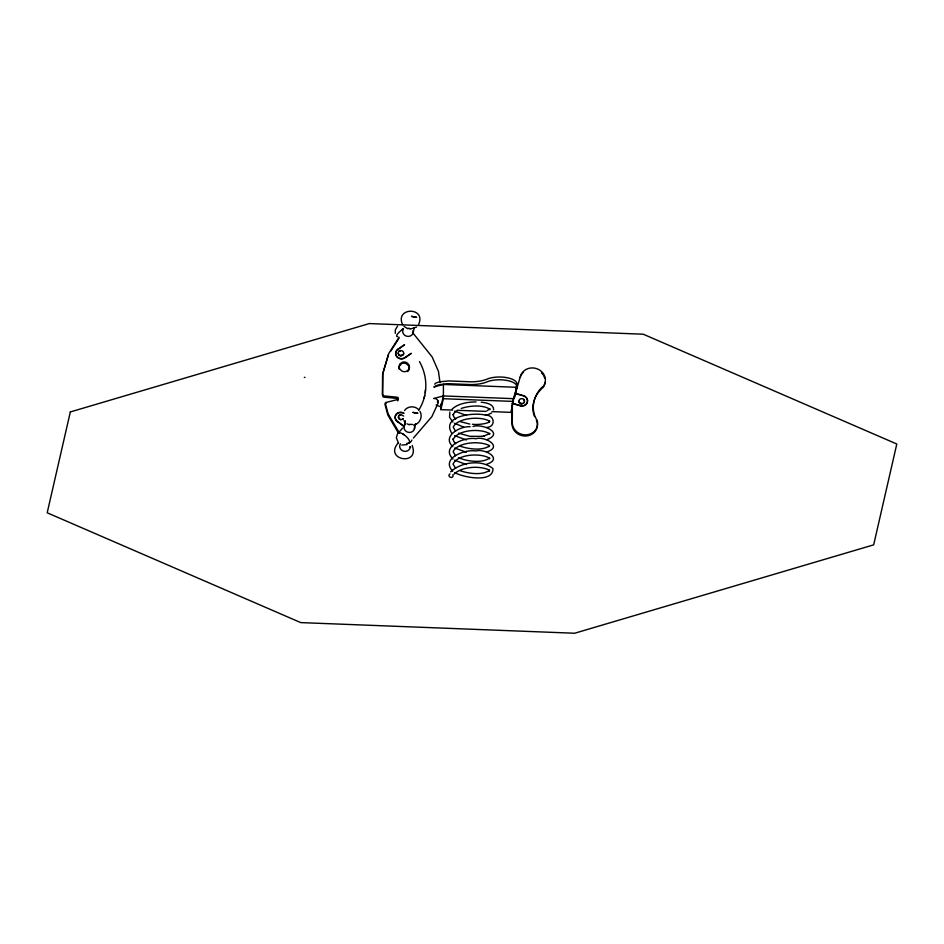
<?xml version="1.0" encoding="UTF-8"?>
<svg xmlns="http://www.w3.org/2000/svg" width="944" height="944" viewBox="0 0 944 944"><rect width="100%" height="100%" fill="white"/><g stroke="black" fill="none" stroke-linecap="round" stroke-linejoin="round"><path stroke-width="1.42" d="M434.712 386.863L435.113 386.273A16.957 6.702 0.2 0 1 439.798 384.562L448.601 383.701L471.445 384.597A23.27 9.204 0.2 0 0 487.611 381.683L488.449 381.329A17.358 6.868 0.2 0 1 507.636 380.574A17.358 6.868 0.2 0 1 516.852 387.311L514.35 398.238M398.191 353.457C397.507 349.835 404.315 349.445 403.678 353.67M452.554 410.097L440.872 409.637L440.895 404.008M440.872 409.637L443.373 398.71L443.432 384.456L516.852 387.311L513.477 398.663L510.964 412.363L491.977 411.619M512.085 406.191L512.026 423.856A12.732 11.647 12.9 0 0 526.315 436.01A12.732 11.647 12.9 0 0 536.971 421.803L536.404 420.517M512.368 403.536L512.297 422.676A12.732 11.647 12.9 0 0 526.587 434.818A12.732 11.647 12.9 0 0 537.242 420.611C529.773 409.342 533.454 393.955 543.709 385.884A12.732 11.647 12.9 0 0 537.62 368.998A12.732 11.647 12.9 0 0 520.498 376.113L512.368 403.536L520.38 405.826A5.676 5.192 12.9 0 0 527.307 402.404A5.676 5.192 12.9 0 0 523.33 395.866L515.318 393.589M489.44 446.04L488.721 445.226C478.325 440.506 457.533 442.524 453.12 451.61L455.468 455.728M437.992 400.775L437.343 402.168M403.395 328.937L403.395 328.937A5.322 4.873 12.9 0 0 406.498 336.194A5.322 4.873 12.9 0 0 413.248 331.804L413.094 330.542M518.929 401.2C518.763 397.577 524.876 397.849 524.463 401.412M397.837 349.457L404.492 344.784L397.837 349.457A5.676 5.192 12.9 0 0 396.763 356.726A5.676 5.192 12.9 0 0 404.681 357.988L411.348 353.316L404.74 357.717A5.676 5.192 12.9 0 1 396.822 356.454A5.676 5.192 12.9 0 1 397.896 349.186M398.238 353.233C398.038 356.572 403.241 355.971 403.477 354.354M399.937 350.613L399.241 351.192L400.634 350.46M398.781 354.472L399.241 355.192L398.427 353.882M399.855 355.593L399.3 354.968M400.551 355.794L403.171 354.649M401.342 355.546L402.038 355.404M413.047 333.067L414.274 327.745M398.427 417.342L398.97 418.794L398.569 416.033L400.704 414.487L403.678 416.068M398.403 416.67L398.38 417.567M397.518 421.543L404.197 426.523L397.518 421.543A5.676 5.192 12.9 0 1 396.22 414.227A5.676 5.192 12.9 0 1 404.103 413.319M399.347 415.266L400.704 414.487M400.02 414.664L400.645 414.758M399.548 419.042L400.126 419.608L399.017 418.57M400.834 419.785L403.359 418.817M402.297 419.396L402.911 419.065M404.185 426.039L405.401 420.717M414.381 429.095L415.596 423.773M513.477 398.663L443.385 395.937L440.883 406.876L436.116 405.035M489.558 433.544L489.629 434.264L489.429 433.532C480.024 428.21 457.816 429.614 453.073 439.585L453.203 438.653L453.675 441.391L455.669 443.597M489.476 458.041L489.535 458.772L489.334 458.041C479.941 452.731 457.722 454.135 452.978 464.094L455.574 468.106M515.931 388.645L516.557 385.907M519.011 401.908L518.976 400.976M519.342 402.262L519.719 403.076L519.07 401.637M519.778 402.805L520.286 403.501L519.731 403.029M520.38 405.826L520.439 405.554A5.676 5.192 12.9 0 0 527.366 402.132A5.676 5.192 12.9 0 0 523.389 395.595L515.377 393.306M523.708 399.347C525.938 401.79 523.212 404.74 520.356 403.23M521.678 403.902L522.457 403.572M523.118 403.336L523.696 402.958M388.432 354.732L382.591 374.355L382.391 394.934L383.063 396.74A1.298 1.192 12.9 0 0 383.984 397.141L396.74 398.392A1.369 1.251 12.9 0 1 397.707 398.805A1.428 1.31 12.9 0 1 398.108 399.737M403.489 354.307L403.725 353.445M452.849 446.642C441.379 436.27 460.448 425.85 470.147 426.723M437.815 401.601L437.78 400.291M449.887 412.056L449.545 417.331L452.931 422.11M397.353 434.346L396.338 437.733L398.557 443.22M438.358 402.581L431.927 416.552L413.425 438.063M418.534 324.63C426.877 306.717 394.462 306.835 402.592 324.63M489.617 445.556L488.721 446.642L489.464 445.922C482.349 450.866 469.333 449.285 460.294 446.217M399.135 337.244L388.704 353.552L382.863 373.175L382.662 393.742L383.335 395.56A1.298 1.192 12.9 0 0 384.255 395.949L397.011 397.2A1.369 1.251 12.9 0 1 397.979 397.613A1.428 1.31 12.9 0 1 397.967 399.442L385.73 402.522A1.44 1.322 12.9 0 0 385.317 403.43L388.126 413.873L399.454 433.084M390.733 351.133L398.864 338.436M407.678 371.582L408.492 370.614A5.369 4.921 12.9 0 0 408.516 365.765L406.64 363.912A5.074 4.649 12.9 0 0 401.483 363.711L399.076 366.567A5.381 4.921 12.9 0 0 399.076 369.069M397.554 326.199L395.312 329.822L395.3 333.374M398.403 432.907L402.628 428.01M404.492 410.546C407.619 405.955 414.77 405.637 418.558 409.554M398.132 442.996C383.394 460.235 420.281 466.466 412.139 445.415M450.63 471.847C461.05 461.946 481.818 459.138 492.992 468.649C493.134 483.564 462.501 477.18 454.678 472.566M454.029 474.218C461.085 466.891 478.643 465.345 488.626 469.77L489.322 471.056L489.558 470.065L488.65 471.15L489.393 470.431C482.278 475.387 469.251 473.794 460.212 470.726M489.263 458.359L489.617 458.005C482.396 463.398 467.339 461.545 458.501 457.687M489.7 433.497L483.8 436.128M398.864 415.679L399.406 414.982M398.746 351.593L399.312 350.92M452.164 409.035C458.619 403.348 467.728 402.014 476.036 401.932M469.793 424.068L460.389 421.673M401.814 329.845L403.171 328.878M397.412 400.822L397.695 400.634A1.428 1.31 12.9 0 0 397.92 400.374M457.557 410.133L454.335 412.729L453.144 415.065L453.285 414.133L453.58 416.505L455.751 419.065M416.599 327.049L410.062 329.161M491.564 413L486.88 415.159M487.128 410.699L489.877 408.551L489.735 409.743L489.535 409.012C482.644 404.705 470.041 405.472 461.25 408.422M473.027 426.511C481.464 423.266 505.158 432.907 486.785 439.68M386.096 403.395L385.459 403.702A1.44 1.322 12.9 0 0 385.046 404.61L387.854 415.053L398.604 433.355M407.147 444.6L401.743 445.049M486.644 427.467C496.343 426.924 494.597 414.617 485.417 415.124M486.549 451.987C503.695 446.724 484.85 435.963 475.859 438.736C465.475 436.588 440.01 446.217 452.955 459.044M486.691 464.224C503.518 458.878 484.756 448.199 475.882 451.008C465.498 448.884 440.199 458.3 452.766 471.186M443.432 384.456L433.756 386.993L434.582 387.134M443.385 395.937L433.721 398.474L434.547 398.616M481.853 436.423L484.142 436.069M413.46 425.048C419.702 424.328 423.101 416.599 419.95 411.324M482.136 436.376L469.77 436.317L458.583 433.166M443.373 398.71L513.477 401.424M458.395 410.321L486.136 411.395M472.46 424.269C478.254 425.071 487.8 423.514 489.582 421.767L489.712 421.048L488.803 422.121L489.275 421.13C481.346 416.044 457.628 417.472 453.191 427.101L455.551 431.207M304.322 377.364L304.959 377.423M481.228 402.203C485.794 402.734 493.783 403.808 493.665 409.92M485.771 415.195C475.304 412.198 440.789 415.325 451.739 433.249M521.017 403.513L521.737 403.631M466.513 415.454L454.713 411.147M466.43 439.963L454.654 435.668M466.336 452.223L454.76 448.022M466.348 464.495L454.56 460.212M400.185 419.372L400.881 419.549M399.914 355.322L400.622 355.522M512.427 403.265L520.439 405.554M463.705 427.101L454.548 423.29M520.297 403.466L520.958 403.784M407.997 328.807L403.973 326.4M409.318 424.835L407.135 423.832M403.112 434.098L404.469 435.031M412.563 332.536L432.14 356.926L438.453 371.346L439.998 382.473M403.926 420.658L405.306 422.428M434.83 384.267L435.125 383.5A16.957 6.702 0.2 0 1 439.81 381.789L448.601 380.939L471.457 381.824A23.27 9.204 0.2 0 0 487.623 378.922L488.449 378.568A17.358 6.868 0.2 0 1 507.636 377.812A17.358 6.868 0.2 0 1 516.864 384.538M519.011 401.861L519.283 402.533M403.371 328.772L403.395 328.831A7.399 1.959 -38.8 0 0 397.436 334.152A7.399 1.959 -38.8 0 0 397.766 336.63M534.505 416.481C530.221 405.826 535.036 394.014 543.437 387.064A12.732 11.647 12.9 0 0 545.101 382.296M414.428 426.558L414.581 427.833A5.322 4.873 12.9 0 1 407.171 431.986A5.322 4.873 12.9 0 1 405.59 423.927M410.251 446.76L410.239 446.689A4.307 1.652 -7.1 0 0 410.593 447.291L410.605 447.421A4.283 1.699 1 0 1 410.251 446.76A5.322 4.873 12.9 0 1 403.489 451.138A5.322 4.873 12.9 0 1 400.398 443.81M425.449 389.742A55.425 50.693 12.9 0 1 425.166 392.633M424.706 395.512A55.425 50.693 12.9 0 1 424.068 398.333M419.466 361.552A55.425 50.693 12.9 0 1 418.617 410.38M520.227 377.305A12.732 11.647 12.9 0 1 523.519 372.184M541.455 372.868A12.732 11.647 12.9 0 1 542.871 374.485M543.461 375.37A12.732 11.647 12.9 0 1 544.723 378.237M397.99 433.485A7.399 2.69 40.8 0 1 406.121 436.399A7.399 2.69 40.8 0 1 408.41 443.184M397.448 421.826A5.676 5.192 12.9 0 1 402.734 412.906M411.879 440.034A5.322 4.873 12.9 0 1 406.687 443.397M412.398 424.375A5.322 4.873 12.9 0 1 409.661 424.234M409.696 328.441A5.322 4.873 12.9 0 1 408.327 328.205M435.986 399.052A6.95 2.749 0.2 0 1 437.084 399.631M452.754 474.808A2.077 1.794 21.4 0 1 452.07 477.263A2.077 1.794 21.4 0 1 449.273 476.39A2.077 1.794 21.4 0 1 449.969 473.947M70.328 411.95L47.2 512.793L300.758 622.603L574.672 633.235L873.672 544.853L896.8 444.01L643.242 334.2L369.328 323.568L70.328 411.95M399.867 364.231L399.347 365.375A5.381 4.921 12.9 0 0 399.855 369.08L401.731 370.921A5.074 4.649 12.9 0 0 406.876 371.122L408.764 369.423A5.369 4.921 12.9 0 0 408.787 364.573L406.911 362.732A5.074 4.649 12.9 0 0 401.766 362.531L399.867 364.231M413.838 316.854L411.442 316.323L416.587 317.29L413.838 316.854M415.171 412.882L412.776 412.351L417.921 413.307L415.171 412.882"/></g></svg>
